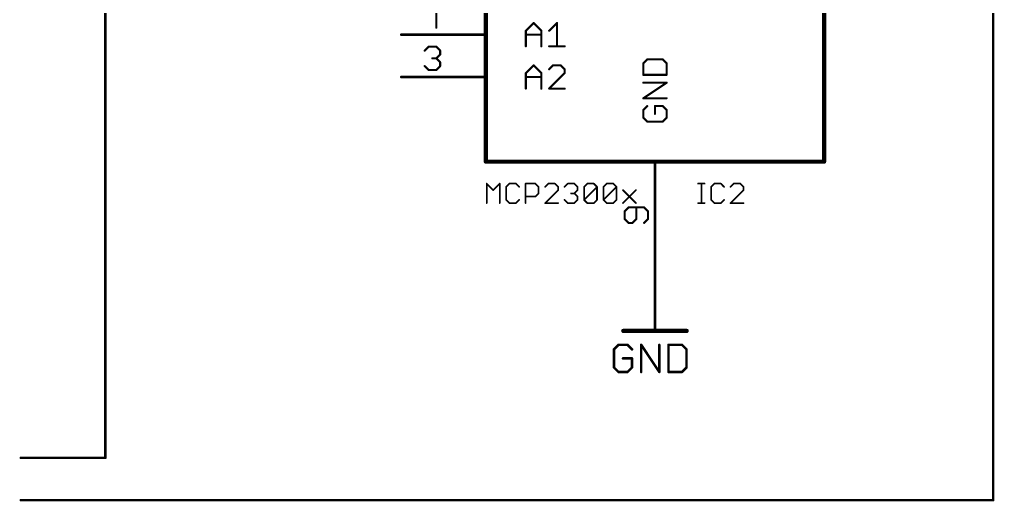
# Model space of a CAD drawing. Extents: x -48 to 226, y 23 to 111.
# Drawn here: x -48.3 to 10.2, y 22.8 to 51.7 of the extents above; entities that cross this region are included whole.
import ezdxf

# ---------------------------------------------------------------- set-up
doc = ezdxf.new("R2010")
doc.units = 0
for name, color, linetype in [('91', 94, 'CONTINUOUS'), ('94', 14, 'CONTINUOUS'), ('95', 251, 'CONTINUOUS'), ('96', 251, 'CONTINUOUS')]:
    doc.layers.add(name, color=color, linetype=linetype)

msp = doc.modelspace()

# ---------------------------------------------------------------- linework, layer by layer
at = {"layer": '91', "const_width": 0.1524}
for points in [[(-43.18, 66.04), (-43.18, 25.4)], [(10.16, 66.04), (10.16, 22.86)], [(-10.16, 35.56), (-10.16, 38.1)], [(-43.18, 25.4), (-48.26, 25.4)], [(10.16, 22.86), (-48.26, 22.86)]]:
    msp.add_lwpolyline(points, dxfattribs=at)
at = {"layer": '91', "const_width": 0.0762}
for points in [[(-10.1219, 38.1, 1), (-10.1981, 38.1)], [(-10.1981, 35.56, 1), (-10.1219, 35.56)], [(-48.26, 25.4381, 1), (-48.26, 25.3619)], [(-43.2181, 25.4, 1), (-43.1419, 25.4)], [(-43.18, 25.3619, 1), (-43.18, 25.4381)], [(-48.26, 22.8981, 1), (-48.26, 22.8219)], [(10.1219, 22.86, 1), (10.1981, 22.86)], [(10.16, 22.8219, 1), (10.16, 22.8981)]]:
    msp.add_lwpolyline(points, format="xyb", dxfattribs=at)
at = {"layer": '94'}
for points, const_width in [([(-20.32, 43.18), (-20.32, 76.2)], 0.254), ([(0, 76.2), (0, 43.18)], 0.254), ([(-25.4, 50.8), (-20.32, 50.8)], 0.1524), ([(-25.4, 48.26), (-20.32, 48.26)], 0.1524), ([(0, 43.18), (-20.32, 43.18)], 0.254), ([(-10.16, 38.1), (-10.16, 43.18)], 0.1524), ([(-10.16, 35.56), (-10.16, 33.02)], 0.1524), ([(-12.065, 33.02), (-8.255, 33.02)], 0.254)]:
    msp.add_lwpolyline(points, dxfattribs=dict(at, const_width=const_width))
for points, const_width in [([(-25.4, 50.8381, 1), (-25.4, 50.7619)], 0.0762), ([(-20.32, 50.7619, 1), (-20.32, 50.8381)], 0.0762), ([(-25.4, 48.2981, 1), (-25.4, 48.2219)], 0.0762), ([(-20.32, 48.2219, 1), (-20.32, 48.2981)], 0.0762), ([(-20.32, 43.2435, 1), (-20.32, 43.1165)], 0.127), ([(-20.3835, 43.18, 1), (-20.2565, 43.18)], 0.127), ([(-10.1219, 43.18, 1), (-10.1981, 43.18)], 0.0762), ([(-0.0635, 43.18, 1), (0.0635, 43.18)], 0.127), ([(0, 43.1165, 1), (0, 43.2435)], 0.127), ([(-10.1981, 38.1, 1), (-10.1219, 38.1)], 0.0762), ([(-10.1219, 35.56, 1), (-10.1981, 35.56)], 0.0762), ([(-12.065, 33.0835, 1), (-12.065, 32.9565)], 0.127), ([(-10.1981, 33.02, 1), (-10.1219, 33.02)], 0.0762), ([(-8.255, 32.9565, 1), (-8.255, 33.0835)], 0.127)]:
    msp.add_lwpolyline(points, format="xyb", dxfattribs=dict(at, const_width=const_width))
at = {"layer": '95'}
for points, const_width in [([(-23.2975, 51.2191), (-23.2975, 52.6173)], 0.127), ([(-17.9197, 51.0336), (-17.4536, 51.4997)], 0.127), ([(-17.4536, 51.4997), (-16.9876, 51.0336)], 0.127), ([(-16.5164, 51.0336), (-16.0504, 51.4997)], 0.127), ([(-16.0504, 51.4997), (-16.0504, 50.1015)], 0.127), ([(-17.9197, 50.1015), (-17.9197, 51.0336)], 0.127), ([(-16.9876, 51.0336), (-16.9876, 50.1015)], 0.127), ([(-17.9197, 50.8006), (-16.9876, 50.8006)], 0.127), ([(-23.9966, 49.8443), (-23.7635, 50.0773)], 0.127), ([(-23.7635, 50.0773), (-23.2975, 50.0773)], 0.127), ([(-23.2975, 50.0773), (-23.0645, 49.8443)], 0.127), ([(-23.0645, 49.8443), (-23.0645, 49.6112)], 0.127), ([(-16.5164, 50.1015), (-15.5843, 50.1015)], 0.127), ([(-23.2975, 49.3782), (-23.5305, 49.3782)], 0.127), ([(-23.0645, 49.6112), (-23.2975, 49.3782)], 0.127), ([(-23.2975, 49.3782), (-23.0645, 49.1452)], 0.127), ([(-23.0645, 49.1452), (-23.0645, 48.9121)], 0.127), ([(-10.6267, 49.319), (-10.8597, 49.086)], 0.127), ([(-9.6945, 49.319), (-10.6267, 49.319)], 0.127), ([(-9.4615, 49.086), (-9.6945, 49.319)], 0.127), ([(-23.7635, 48.6791), (-23.9966, 48.9121)], 0.127), ([(-23.2975, 48.6791), (-23.7635, 48.6791)], 0.127), ([(-23.0645, 48.9121), (-23.2975, 48.6791)], 0.127), ([(-17.9197, 48.4936), (-17.4536, 48.9597)], 0.127), ([(-17.4536, 48.9597), (-16.9876, 48.4936)], 0.127), ([(-16.2834, 48.9597), (-16.5164, 48.7267)], 0.127), ([(-15.8173, 48.9597), (-16.2834, 48.9597)], 0.127), ([(-15.5843, 48.7267), (-15.8173, 48.9597)], 0.127), ([(-15.5843, 48.4936), (-15.5843, 48.7267)], 0.127), ([(-10.8597, 49.086), (-10.8597, 48.3869)], 0.127), ([(-9.4615, 48.3869), (-9.4615, 49.086)], 0.127), ([(-17.9197, 47.5615), (-17.9197, 48.4936)], 0.127), ([(-17.9197, 48.2606), (-16.9876, 48.2606)], 0.127), ([(-16.9876, 48.4936), (-16.9876, 47.5615)], 0.127), ([(-16.5164, 47.5615), (-15.5843, 48.4936)], 0.127), ([(-10.8597, 48.3869), (-9.4615, 48.3869)], 0.127), ([(-15.5843, 47.5615), (-16.5164, 47.5615)], 0.127), ([(-10.8597, 46.9836), (-9.4615, 47.9157)], 0.127), ([(-9.4615, 47.9157), (-10.8597, 47.9157)], 0.127), ([(-9.4615, 46.9836), (-10.8597, 46.9836)], 0.127), ([(-10.6267, 46.5124), (-10.8597, 46.2794)], 0.127), ([(-10.8597, 46.2794), (-10.8597, 45.8133)], 0.127), ([(-9.6945, 46.5124), (-10.1606, 46.5124)], 0.127), ([(-10.1606, 46.5124), (-10.1606, 46.0464)], 0.127), ([(-9.4615, 46.2794), (-9.6945, 46.5124)], 0.127), ([(-9.4615, 45.8133), (-9.4615, 46.2794)], 0.127), ([(-10.8597, 45.8133), (-10.6267, 45.5803)], 0.127), ([(-9.6945, 45.5803), (-9.4615, 45.8133)], 0.127), ([(-10.6267, 45.5803), (-9.6945, 45.5803)], 0.127), ([(-7.5692, 41.8602), (-7.1794, 41.8602)], 0.1016), ([(-7.3743, 40.6908), (-7.3743, 41.8602)], 0.1016), ([(-6.5947, 41.8602), (-6.7896, 41.6653)], 0.1016), ([(-6.7896, 41.6653), (-6.7896, 40.8857)], 0.1016), ([(-6.2049, 41.8602), (-6.5947, 41.8602)], 0.1016), ([(-6.01, 41.6653), (-6.2049, 41.8602)], 0.1016), ([(-5.4253, 41.8602), (-5.6202, 41.6653)], 0.1016), ([(-5.0355, 41.8602), (-5.4253, 41.8602)], 0.1016), ([(-4.8406, 41.6653), (-5.0355, 41.8602)], 0.1016), ([(-4.8406, 41.4704), (-4.8406, 41.6653)], 0.1016), ([(-5.6202, 40.6908), (-4.8406, 41.4704)], 0.1016), ([(-11.7443, 40.4355), (-11.9773, 40.2025)], 0.127), ([(-10.8121, 40.4355), (-11.7443, 40.4355)], 0.127), ([(-11.2782, 39.7365), (-11.2782, 40.4355)], 0.127), ([(-10.5791, 40.2025), (-10.8121, 40.4355)], 0.127), ([(-7.5692, 40.6908), (-7.1794, 40.6908)], 0.1016), ([(-6.7896, 40.8857), (-6.5947, 40.6908)], 0.1016), ([(-6.5947, 40.6908), (-6.2049, 40.6908)], 0.1016), ([(-6.2049, 40.6908), (-6.01, 40.8857)], 0.1016), ([(-4.8406, 40.6908), (-5.6202, 40.6908)], 0.1016), ([(-11.9773, 40.2025), (-11.9773, 39.7365)], 0.127), ([(-10.5791, 39.7365), (-10.5791, 40.2025)], 0.127), ([(-11.9773, 39.7365), (-11.7443, 39.5034)], 0.127), ([(-11.7443, 39.5034), (-11.5112, 39.5034)], 0.127), ([(-11.5112, 39.5034), (-11.2782, 39.7365)], 0.127), ([(-10.8121, 39.5034), (-10.5791, 39.7365)], 0.127)]:
    msp.add_lwpolyline(points, dxfattribs=dict(at, const_width=const_width))
for points, const_width in [([(-17.4312, 51.5221, 1), (-17.4761, 51.4772)], 0.0635), ([(-17.4312, 51.4772, 1), (-17.4761, 51.5221)], 0.0635), ([(-16.0186, 51.4997, 1), (-16.0821, 51.4997)], 0.0635), ([(-16.0279, 51.4772, 1), (-16.0728, 51.5221)], 0.0635), ([(-23.3292, 51.2191, 1), (-23.2657, 51.2191)], 0.0635), ([(-17.888, 51.0336, 1), (-17.9515, 51.0336)], 0.0635), ([(-17.9422, 51.0561, 1), (-17.8972, 51.0112)], 0.0635), ([(-16.9558, 51.0336, 1), (-17.0193, 51.0336)], 0.0635), ([(-17.01, 51.0112, 1), (-16.9651, 51.0561)], 0.0635), ([(-16.5389, 51.0561, 1), (-16.494, 51.0112)], 0.0635), ([(-17.9197, 50.8323, 1), (-17.9197, 50.7688)], 0.0635), ([(-16.9876, 50.7688, 1), (-16.9876, 50.8323)], 0.0635), ([(-24.019, 49.8667, 1), (-23.9741, 49.8218)], 0.0635), ([(-23.7635, 50.109, 1), (-23.7635, 50.0455)], 0.0635), ([(-23.7411, 50.0548, 1), (-23.786, 50.0997)], 0.0635), ([(-23.275, 50.0997, 1), (-23.3199, 50.0548)], 0.0635), ([(-23.2975, 50.0455, 1), (-23.2975, 50.109)], 0.0635), ([(-23.0327, 49.8443, 1), (-23.0962, 49.8443)], 0.0635), ([(-23.0869, 49.8218, 1), (-23.042, 49.8667)], 0.0635), ([(-17.9515, 50.1015, 1), (-17.888, 50.1015)], 0.0635), ([(-17.0193, 50.1015, 1), (-16.9558, 50.1015)], 0.0635), ([(-16.5164, 50.1333, 1), (-16.5164, 50.0697)], 0.0635), ([(-16.0821, 50.1015, 1), (-16.0186, 50.1015)], 0.0635), ([(-15.5843, 50.0697, 1), (-15.5843, 50.1333)], 0.0635), ([(-23.5305, 49.4099, 1), (-23.5305, 49.3464)], 0.0635), ([(-23.275, 49.4006, 1), (-23.3199, 49.3557)], 0.0635), ([(-23.3199, 49.4006, 1), (-23.275, 49.3557)], 0.0635), ([(-23.2975, 49.3464, 1), (-23.2975, 49.4099)], 0.0635), ([(-23.0962, 49.6112, 1), (-23.0327, 49.6112)], 0.0635), ([(-23.0327, 49.1452, 1), (-23.0962, 49.1452)], 0.0635), ([(-23.042, 49.5888, 1), (-23.0869, 49.6337)], 0.0635), ([(-10.6267, 49.3507, 1), (-10.6267, 49.2872)], 0.0635), ([(-10.6042, 49.2965, 1), (-10.6491, 49.3414)], 0.0635), ([(-9.6721, 49.3414, 1), (-9.717, 49.2965)], 0.0635), ([(-9.6945, 49.2872, 1), (-9.6945, 49.3507)], 0.0635), ([(-23.9741, 48.9346, 1), (-24.019, 48.8897)], 0.0635), ([(-23.7635, 48.7109, 1), (-23.7635, 48.6474)], 0.0635), ([(-23.786, 48.6566, 1), (-23.7411, 48.7016)], 0.0635), ([(-23.3199, 48.7016, 1), (-23.275, 48.6566)], 0.0635), ([(-23.2975, 48.6474, 1), (-23.2975, 48.7109)], 0.0635), ([(-23.0962, 48.9121, 1), (-23.0327, 48.9121)], 0.0635), ([(-23.0869, 49.1227, 1), (-23.042, 49.1676)], 0.0635), ([(-23.042, 48.8897, 1), (-23.0869, 48.9346)], 0.0635), ([(-17.4312, 48.9821, 1), (-17.4761, 48.9372)], 0.0635), ([(-17.4312, 48.9372, 1), (-17.4761, 48.9821)], 0.0635), ([(-16.5389, 48.7491, 1), (-16.494, 48.7042)], 0.0635), ([(-16.2834, 48.9914, 1), (-16.2834, 48.9279)], 0.0635), ([(-16.2609, 48.9372, 1), (-16.3058, 48.9821)], 0.0635), ([(-15.7949, 48.9821, 1), (-15.8398, 48.9372)], 0.0635), ([(-15.8173, 48.9279, 1), (-15.8173, 48.9914)], 0.0635), ([(-15.5525, 48.7267, 1), (-15.616, 48.7267)], 0.0635), ([(-15.6067, 48.7042, 1), (-15.5618, 48.7491)], 0.0635), ([(-10.8279, 49.086, 1), (-10.8914, 49.086)], 0.0635), ([(-10.8821, 49.1084, 1), (-10.8372, 49.0635)], 0.0635), ([(-9.4298, 49.086, 1), (-9.4933, 49.086)], 0.0635), ([(-9.484, 49.0635, 1), (-9.439, 49.1084)], 0.0635), ([(-17.888, 48.4936, 1), (-17.9515, 48.4936)], 0.0635), ([(-17.9422, 48.5161, 1), (-17.8972, 48.4712)], 0.0635), ([(-17.9197, 48.2923, 1), (-17.9197, 48.2288)], 0.0635), ([(-16.9558, 48.4936, 1), (-17.0193, 48.4936)], 0.0635), ([(-17.01, 48.4712, 1), (-16.9651, 48.5161)], 0.0635), ([(-16.9876, 48.2288, 1), (-16.9876, 48.2923)], 0.0635), ([(-15.616, 48.4936, 1), (-15.5525, 48.4936)], 0.0635), ([(-15.5618, 48.4712, 1), (-15.6067, 48.5161)], 0.0635), ([(-10.8597, 48.4186, 1), (-10.8597, 48.3551)], 0.0635), ([(-10.8914, 48.3869, 1), (-10.8279, 48.3869)], 0.0635), ([(-9.4933, 48.3869, 1), (-9.4298, 48.3869)], 0.0635), ([(-9.4615, 48.3551, 1), (-9.4615, 48.4186)], 0.0635), ([(-17.9515, 47.5615, 1), (-17.888, 47.5615)], 0.0635), ([(-17.0193, 47.5615, 1), (-16.9558, 47.5615)], 0.0635), ([(-16.5164, 47.5933, 1), (-16.5164, 47.5297)], 0.0635), ([(-16.5389, 47.584, 1), (-16.494, 47.539)], 0.0635), ([(-15.5843, 47.5297, 1), (-15.5843, 47.5933)], 0.0635), ([(-10.8597, 47.9475, 1), (-10.8597, 47.884)], 0.0635), ([(-9.4439, 47.8893, 1), (-9.4791, 47.9421)], 0.0635), ([(-9.4615, 47.884, 1), (-9.4615, 47.9475)], 0.0635), ([(-10.8597, 47.0153, 1), (-10.8597, 46.9518)], 0.0635), ([(-10.8773, 47.01, 1), (-10.8421, 46.9572)], 0.0635), ([(-9.4615, 46.9518, 1), (-9.4615, 47.0153)], 0.0635), ([(-10.8279, 46.2794, 1), (-10.8914, 46.2794)], 0.0635), ([(-10.8821, 46.3018, 1), (-10.8372, 46.2569)], 0.0635), ([(-10.6042, 46.49, 1), (-10.6491, 46.5349)], 0.0635), ([(-10.1606, 46.5442, 1), (-10.1606, 46.4807)], 0.0635), ([(-10.1288, 46.5124, 1), (-10.1923, 46.5124)], 0.0635), ([(-9.6721, 46.5349, 1), (-9.717, 46.49)], 0.0635), ([(-9.6945, 46.4807, 1), (-9.6945, 46.5442)], 0.0635), ([(-9.4298, 46.2794, 1), (-9.4933, 46.2794)], 0.0635), ([(-9.484, 46.2569, 1), (-9.439, 46.3018)], 0.0635), ([(-10.8914, 45.8133, 1), (-10.8279, 45.8133)], 0.0635), ([(-10.8372, 45.8358, 1), (-10.8821, 45.7909)], 0.0635), ([(-10.1923, 46.0464, 1), (-10.1288, 46.0464)], 0.0635), ([(-9.4933, 45.8133, 1), (-9.4298, 45.8133)], 0.0635), ([(-9.439, 45.7909, 1), (-9.484, 45.8358)], 0.0635), ([(-10.6267, 45.6121, 1), (-10.6267, 45.5485)], 0.0635), ([(-10.6491, 45.5578, 1), (-10.6042, 45.6028)], 0.0635), ([(-9.717, 45.6028, 1), (-9.6721, 45.5578)], 0.0635), ([(-9.6945, 45.5485, 1), (-9.6945, 45.6121)], 0.0635), ([(-7.5692, 41.8856, 1), (-7.5692, 41.8348)], 0.0508), ([(-7.3489, 41.8602, 1), (-7.3997, 41.8602)], 0.0508), ([(-7.1794, 41.8348, 1), (-7.1794, 41.8856)], 0.0508), ([(-6.8076, 41.6833, 1), (-6.7716, 41.6473)], 0.0508), ([(-6.7642, 41.6653, 1), (-6.815, 41.6653)], 0.0508), ([(-6.5947, 41.8856, 1), (-6.5947, 41.8348)], 0.0508), ([(-6.5767, 41.8422, 1), (-6.6127, 41.8782)], 0.0508), ([(-6.1869, 41.8782, 1), (-6.2229, 41.8422)], 0.0508), ([(-6.2049, 41.8348, 1), (-6.2049, 41.8856)], 0.0508), ([(-6.028, 41.6473, 1), (-5.992, 41.6833)], 0.0508), ([(-5.6382, 41.6833, 1), (-5.6022, 41.6473)], 0.0508), ([(-5.4253, 41.8856, 1), (-5.4253, 41.8348)], 0.0508), ([(-5.4073, 41.8422, 1), (-5.4433, 41.8782)], 0.0508), ([(-5.0175, 41.8782, 1), (-5.0535, 41.8422)], 0.0508), ([(-5.0355, 41.8348, 1), (-5.0355, 41.8856)], 0.0508), ([(-4.8152, 41.6653, 1), (-4.866, 41.6653)], 0.0508), ([(-4.8586, 41.6473, 1), (-4.8226, 41.6833)], 0.0508), ([(-4.866, 41.4704, 1), (-4.8152, 41.4704)], 0.0508), ([(-4.8226, 41.4524, 1), (-4.8586, 41.4884)], 0.0508), ([(-11.7443, 40.4673, 1), (-11.7443, 40.4038)], 0.0635), ([(-11.7218, 40.4131, 1), (-11.7667, 40.458)], 0.0635), ([(-11.2464, 40.4355, 1), (-11.3099, 40.4355)], 0.0635), ([(-10.7897, 40.458, 1), (-10.8346, 40.4131)], 0.0635), ([(-10.8121, 40.4038, 1), (-10.8121, 40.4673)], 0.0635), ([(-7.5692, 40.7162, 1), (-7.5692, 40.6654)], 0.0508), ([(-7.3997, 40.6908, 1), (-7.3489, 40.6908)], 0.0508), ([(-7.1794, 40.6654, 1), (-7.1794, 40.7162)], 0.0508), ([(-6.7716, 40.9037, 1), (-6.8076, 40.8677)], 0.0508), ([(-6.815, 40.8857, 1), (-6.7642, 40.8857)], 0.0508), ([(-6.5947, 40.7162, 1), (-6.5947, 40.6654)], 0.0508), ([(-6.6127, 40.6728, 1), (-6.5767, 40.7088)], 0.0508), ([(-6.2229, 40.7088, 1), (-6.1869, 40.6728)], 0.0508), ([(-6.2049, 40.6654, 1), (-6.2049, 40.7162)], 0.0508), ([(-5.992, 40.8677, 1), (-6.028, 40.9037)], 0.0508), ([(-5.6382, 40.7088, 1), (-5.6022, 40.6728)], 0.0508), ([(-5.6202, 40.7162, 1), (-5.6202, 40.6654)], 0.0508), ([(-4.8406, 40.6654, 1), (-4.8406, 40.7162)], 0.0508), ([(-11.9455, 40.2025, 1), (-12.009, 40.2025)], 0.0635), ([(-11.9997, 40.225, 1), (-11.9548, 40.1801)], 0.0635), ([(-10.5473, 40.2025, 1), (-10.6109, 40.2025)], 0.0635), ([(-10.6016, 40.1801, 1), (-10.5566, 40.225)], 0.0635), ([(-12.009, 39.7365, 1), (-11.9455, 39.7365)], 0.0635), ([(-11.9548, 39.7589, 1), (-11.9997, 39.714)], 0.0635), ([(-11.7443, 39.5352, 1), (-11.7443, 39.4717)], 0.0635), ([(-11.7667, 39.481, 1), (-11.7218, 39.5259)], 0.0635), ([(-11.5337, 39.5259, 1), (-11.4888, 39.481)], 0.0635), ([(-11.5112, 39.4717, 1), (-11.5112, 39.5352)], 0.0635), ([(-11.3099, 39.7365, 1), (-11.2464, 39.7365)], 0.0635), ([(-11.2557, 39.714, 1), (-11.3006, 39.7589)], 0.0635), ([(-10.8346, 39.5259, 1), (-10.7897, 39.481)], 0.0635), ([(-10.6109, 39.7365, 1), (-10.5473, 39.7365)], 0.0635), ([(-10.5566, 39.714, 1), (-10.6016, 39.7589)], 0.0635)]:
    msp.add_lwpolyline(points, format="xyb", dxfattribs=dict(at, const_width=const_width))
at = {"layer": '96'}
for points, const_width in [([(-20.2512, 41.8782, 1), (-20.2872, 41.8422)], 0.0508), ([(-20.2438, 41.8602, 1), (-20.2946, 41.8602)], 0.0508), ([(-19.4642, 41.8602, 1), (-19.515, 41.8602)], 0.0508), ([(-19.4716, 41.8422, 1), (-19.5076, 41.8782)], 0.0508), ([(-19.1178, 41.6833, 1), (-19.0818, 41.6473)], 0.0508), ([(-19.0744, 41.6653, 1), (-19.1252, 41.6653)], 0.0508), ([(-18.9049, 41.8856, 1), (-18.9049, 41.8348)], 0.0508), ([(-18.8869, 41.8422, 1), (-18.9229, 41.8782)], 0.0508), ([(-18.4971, 41.8782, 1), (-18.5331, 41.8422)], 0.0508), ([(-18.5151, 41.8348, 1), (-18.5151, 41.8856)], 0.0508), ([(-18.3382, 41.6473, 1), (-18.3022, 41.6833)], 0.0508), ([(-17.905, 41.8602, 1), (-17.9558, 41.8602)], 0.0508), ([(-17.9304, 41.8856, 1), (-17.9304, 41.8348)], 0.0508), ([(-17.3277, 41.8782, 1), (-17.3637, 41.8422)], 0.0508), ([(-17.3457, 41.8348, 1), (-17.3457, 41.8856)], 0.0508), ([(-17.1254, 41.6653, 1), (-17.1762, 41.6653)], 0.0508), ([(-17.1688, 41.6473, 1), (-17.1328, 41.6833)], 0.0508), ([(-16.779, 41.6833, 1), (-16.743, 41.6473)], 0.0508), ([(-16.5661, 41.8856, 1), (-16.5661, 41.8348)], 0.0508), ([(-16.5482, 41.8422, 1), (-16.5841, 41.8782)], 0.0508), ([(-16.1584, 41.8782, 1), (-16.1943, 41.8422)], 0.0508), ([(-16.1763, 41.8348, 1), (-16.1763, 41.8856)], 0.0508), ([(-15.956, 41.6653, 1), (-16.0068, 41.6653)], 0.0508), ([(-15.9994, 41.6473, 1), (-15.9635, 41.6833)], 0.0508), ([(-15.6096, 41.6833, 1), (-15.5737, 41.6473)], 0.0508), ([(-15.3967, 41.8856, 1), (-15.3967, 41.8348)], 0.0508), ([(-15.3788, 41.8422, 1), (-15.4147, 41.8782)], 0.0508), ([(-14.989, 41.8782, 1), (-15.0249, 41.8422)], 0.0508), ([(-15.0069, 41.8348, 1), (-15.0069, 41.8856)], 0.0508), ([(-14.7866, 41.6653, 1), (-14.8374, 41.6653)], 0.0508), ([(-14.83, 41.6473, 1), (-14.7941, 41.6833)], 0.0508), ([(-14.4402, 41.6833, 1), (-14.4043, 41.6473)], 0.0508), ([(-14.3968, 41.6653, 1), (-14.4476, 41.6653)], 0.0508), ([(-14.2273, 41.8856, 1), (-14.2273, 41.8348)], 0.0508), ([(-14.2094, 41.8422, 1), (-14.2453, 41.8782)], 0.0508), ([(-13.8196, 41.8782, 1), (-13.8555, 41.8422)], 0.0508), ([(-13.8375, 41.8348, 1), (-13.8375, 41.8856)], 0.0508), ([(-13.6172, 41.6653, 1), (-13.668, 41.6653)], 0.0508), ([(-13.6247, 41.6473, 1), (-13.6606, 41.6833)], 0.0508), ([(-13.6606, 41.6473, 1), (-13.6247, 41.6833)], 0.0508), ([(-13.2708, 41.6833, 1), (-13.2349, 41.6473)], 0.0508), ([(-13.2274, 41.6653, 1), (-13.2782, 41.6653)], 0.0508), ([(-13.0579, 41.8856, 1), (-13.0579, 41.8348)], 0.0508), ([(-13.04, 41.8422, 1), (-13.0759, 41.8782)], 0.0508), ([(-12.6502, 41.8782, 1), (-12.6861, 41.8422)], 0.0508), ([(-12.6681, 41.8348, 1), (-12.6681, 41.8856)], 0.0508), ([(-12.4478, 41.6653, 1), (-12.4986, 41.6653)], 0.0508), ([(-12.4553, 41.6473, 1), (-12.4912, 41.6833)], 0.0508), ([(-12.4912, 41.6473, 1), (-12.4553, 41.6833)], 0.0508), ([(-19.8974, 41.4884, 1), (-19.8614, 41.4524)], 0.0508), ([(-19.8974, 41.4524, 1), (-19.8614, 41.4884)], 0.0508), ([(-17.9304, 41.106, 1), (-17.9304, 41.0552)], 0.0508), ([(-17.3637, 41.0986, 1), (-17.3277, 41.0626)], 0.0508), ([(-17.3457, 41.0552, 1), (-17.3457, 41.106)], 0.0508), ([(-17.1762, 41.2755, 1), (-17.1254, 41.2755)], 0.0508), ([(-17.1328, 41.2575, 1), (-17.1688, 41.2935)], 0.0508), ([(-16.0068, 41.4704, 1), (-15.956, 41.4704)], 0.0508), ([(-15.9635, 41.4524, 1), (-15.9994, 41.4884)], 0.0508), ([(-15.2018, 41.3009, 1), (-15.2018, 41.2501)], 0.0508), ([(-14.989, 41.2935, 1), (-15.0249, 41.2575)], 0.0508), ([(-15.0249, 41.2935, 1), (-14.989, 41.2575)], 0.0508), ([(-15.0069, 41.2501, 1), (-15.0069, 41.3009)], 0.0508), ([(-14.8374, 41.4704, 1), (-14.7866, 41.4704)], 0.0508), ([(-14.7866, 41.0806, 1), (-14.8374, 41.0806)], 0.0508), ([(-14.7941, 41.4524, 1), (-14.83, 41.4884)], 0.0508), ([(-14.83, 41.0626, 1), (-14.7941, 41.0986)], 0.0508), ([(-12.0655, 41.4884, 1), (-12.1014, 41.4524)], 0.0508), ([(-11.2859, 41.4524, 1), (-11.3218, 41.4884)], 0.0508), ([(-20.2946, 40.6908, 1), (-20.2438, 40.6908)], 0.0508), ([(-19.515, 40.6908, 1), (-19.4642, 40.6908)], 0.0508), ([(-19.0818, 40.9037, 1), (-19.1178, 40.8677)], 0.0508), ([(-19.1252, 40.8857, 1), (-19.0744, 40.8857)], 0.0508), ([(-18.9049, 40.7162, 1), (-18.9049, 40.6654)], 0.0508), ([(-18.9229, 40.6728, 1), (-18.8869, 40.7088)], 0.0508), ([(-18.5331, 40.7088, 1), (-18.4971, 40.6728)], 0.0508), ([(-18.5151, 40.6654, 1), (-18.5151, 40.7162)], 0.0508), ([(-18.3022, 40.8677, 1), (-18.3382, 40.9037)], 0.0508), ([(-17.9558, 40.6908, 1), (-17.905, 40.6908)], 0.0508), ([(-16.779, 40.7088, 1), (-16.743, 40.6728)], 0.0508), ([(-16.761, 40.7162, 1), (-16.761, 40.6654)], 0.0508), ([(-15.9814, 40.6654, 1), (-15.9814, 40.7162)], 0.0508), ([(-15.5737, 40.9037, 1), (-15.6096, 40.8677)], 0.0508), ([(-15.3967, 40.7162, 1), (-15.3967, 40.6654)], 0.0508), ([(-15.4147, 40.6728, 1), (-15.3788, 40.7088)], 0.0508), ([(-15.0249, 40.7088, 1), (-14.989, 40.6728)], 0.0508), ([(-15.0069, 40.6654, 1), (-15.0069, 40.7162)], 0.0508), ([(-14.8374, 40.8857, 1), (-14.7866, 40.8857)], 0.0508), ([(-14.7941, 40.8677, 1), (-14.83, 40.9037)], 0.0508), ([(-14.4043, 40.9037, 1), (-14.4402, 40.8677)], 0.0508), ([(-14.4402, 40.9037, 1), (-14.4043, 40.8677)], 0.0508), ([(-14.4476, 40.8857, 1), (-14.3968, 40.8857)], 0.0508), ([(-14.2273, 40.7162, 1), (-14.2273, 40.6654)], 0.0508), ([(-14.2453, 40.6728, 1), (-14.2094, 40.7088)], 0.0508), ([(-13.8555, 40.7088, 1), (-13.8196, 40.6728)], 0.0508), ([(-13.8375, 40.6654, 1), (-13.8375, 40.7162)], 0.0508), ([(-13.668, 40.8857, 1), (-13.6172, 40.8857)], 0.0508), ([(-13.6247, 40.8677, 1), (-13.6606, 40.9037)], 0.0508), ([(-13.2349, 40.9037, 1), (-13.2708, 40.8677)], 0.0508), ([(-13.2708, 40.9037, 1), (-13.2349, 40.8677)], 0.0508), ([(-13.2782, 40.8857, 1), (-13.2274, 40.8857)], 0.0508), ([(-13.0579, 40.7162, 1), (-13.0579, 40.6654)], 0.0508), ([(-13.0759, 40.6728, 1), (-13.04, 40.7088)], 0.0508), ([(-12.6861, 40.7088, 1), (-12.6502, 40.6728)], 0.0508), ([(-12.6681, 40.6654, 1), (-12.6681, 40.7162)], 0.0508), ([(-12.4986, 40.8857, 1), (-12.4478, 40.8857)], 0.0508), ([(-12.4553, 40.8677, 1), (-12.4912, 40.9037)], 0.0508), ([(-12.1014, 40.7088, 1), (-12.0655, 40.6728)], 0.0508), ([(-11.3218, 40.6728, 1), (-11.2859, 40.7088)], 0.0508), ([(-12.3526, 32.2213, 1), (-12.3526, 32.1451)], 0.0762), ([(-12.3257, 32.1562, 1), (-12.3796, 32.2101)], 0.0762), ([(-11.7834, 32.2101, 1), (-11.8372, 32.1562)], 0.0762), ([(-11.8103, 32.1451, 1), (-11.8103, 32.2213)], 0.0762), ([(-10.9485, 32.1832, 1), (-11.0247, 32.1832)], 0.0762), ([(-10.9549, 32.2043, 1), (-11.0183, 32.1621)], 0.0762), ([(-9.8639, 32.1832, 1), (-9.9401, 32.1832)], 0.0762), ([(-9.3114, 32.1832, 1), (-9.3876, 32.1832)], 0.0762), ([(-9.3495, 32.2213, 1), (-9.3495, 32.1451)], 0.0762), ([(-8.5091, 32.2101, 1), (-8.5629, 32.1562)], 0.0762), ([(-8.536, 32.1451, 1), (-8.536, 32.2213)], 0.0762), ([(-12.5857, 31.912, 1), (-12.6619, 31.912)], 0.0762), ([(-12.6507, 31.939, 1), (-12.5969, 31.8851)], 0.0762), ([(-11.5661, 31.8851, 1), (-11.5122, 31.939)], 0.0762), ([(-8.2267, 31.912, 1), (-8.3029, 31.912)], 0.0762), ([(-8.2918, 31.8851, 1), (-8.2379, 31.939)], 0.0762), ([(-12.0815, 31.4078, 1), (-12.0815, 31.3316)], 0.0762), ([(-11.501, 31.3697, 1), (-11.5772, 31.3697)], 0.0762), ([(-11.5391, 31.3316, 1), (-11.5391, 31.4078)], 0.0762), ([(-12.5969, 30.8543, 1), (-12.6507, 30.8004)], 0.0762), ([(-12.6619, 30.8274, 1), (-12.5857, 30.8274)], 0.0762), ([(-12.3526, 30.5943, 1), (-12.3526, 30.5181)], 0.0762), ([(-12.3796, 30.5293, 1), (-12.3257, 30.5831)], 0.0762), ([(-11.8372, 30.5831, 1), (-11.7834, 30.5293)], 0.0762), ([(-11.8103, 30.5181, 1), (-11.8103, 30.5943)], 0.0762), ([(-11.5772, 30.8274, 1), (-11.501, 30.8274)], 0.0762), ([(-11.5122, 30.8004, 1), (-11.5661, 30.8543)], 0.0762), ([(-11.0247, 30.5562, 1), (-10.9485, 30.5562)], 0.0762), ([(-9.9401, 30.5562, 1), (-9.8639, 30.5562)], 0.0762), ([(-9.9337, 30.5351, 1), (-9.8703, 30.5773)], 0.0762), ([(-9.3495, 30.5943, 1), (-9.3495, 30.5181)], 0.0762), ([(-9.3876, 30.5562, 1), (-9.3114, 30.5562)], 0.0762), ([(-8.5629, 30.5831, 1), (-8.5091, 30.5293)], 0.0762), ([(-8.536, 30.5181, 1), (-8.536, 30.5943)], 0.0762), ([(-8.3029, 30.8274, 1), (-8.2267, 30.8274)], 0.0762), ([(-8.2379, 30.8004, 1), (-8.2918, 30.8543)], 0.0762)]:
    msp.add_lwpolyline(points, format="xyb", dxfattribs=dict(at, const_width=const_width))
for points, const_width in [([(-20.2692, 40.6908), (-20.2692, 41.8602)], 0.1016), ([(-20.2692, 41.8602), (-19.8794, 41.4704)], 0.1016), ([(-19.8794, 41.4704), (-19.4896, 41.8602)], 0.1016), ([(-19.4896, 41.8602), (-19.4896, 40.6908)], 0.1016), ([(-18.9049, 41.8602), (-19.0998, 41.6653)], 0.1016), ([(-19.0998, 41.6653), (-19.0998, 40.8857)], 0.1016), ([(-18.5151, 41.8602), (-18.9049, 41.8602)], 0.1016), ([(-18.3202, 41.6653), (-18.5151, 41.8602)], 0.1016), ([(-17.9304, 40.6908), (-17.9304, 41.8602)], 0.1016), ([(-17.9304, 41.8602), (-17.3457, 41.8602)], 0.1016), ([(-17.3457, 41.8602), (-17.1508, 41.6653)], 0.1016), ([(-17.1508, 41.6653), (-17.1508, 41.2755)], 0.1016), ([(-16.5661, 41.8602), (-16.761, 41.6653)], 0.1016), ([(-16.1763, 41.8602), (-16.5661, 41.8602)], 0.1016), ([(-15.9814, 41.6653), (-16.1763, 41.8602)], 0.1016), ([(-15.9814, 41.4704), (-15.9814, 41.6653)], 0.1016), ([(-15.5916, 41.6653), (-15.3967, 41.8602)], 0.1016), ([(-15.3967, 41.8602), (-15.0069, 41.8602)], 0.1016), ([(-15.0069, 41.8602), (-14.812, 41.6653)], 0.1016), ([(-14.812, 41.6653), (-14.812, 41.4704)], 0.1016), ([(-14.4222, 41.6653), (-14.2273, 41.8602)], 0.1016), ([(-14.4222, 40.8857), (-14.4222, 41.6653)], 0.1016), ([(-14.4222, 40.8857), (-13.6426, 41.6653)], 0.1016), ([(-14.2273, 41.8602), (-13.8375, 41.8602)], 0.1016), ([(-13.8375, 41.8602), (-13.6426, 41.6653)], 0.1016), ([(-13.6426, 41.6653), (-13.6426, 40.8857)], 0.1016), ([(-13.2528, 41.6653), (-13.0579, 41.8602)], 0.1016), ([(-13.2528, 40.8857), (-13.2528, 41.6653)], 0.1016), ([(-13.2528, 40.8857), (-12.4732, 41.6653)], 0.1016), ([(-13.0579, 41.8602), (-12.6681, 41.8602)], 0.1016), ([(-12.6681, 41.8602), (-12.4732, 41.6653)], 0.1016), ([(-12.4732, 41.6653), (-12.4732, 40.8857)], 0.1016), ([(-17.3457, 41.0806), (-17.9304, 41.0806)], 0.1016), ([(-17.1508, 41.2755), (-17.3457, 41.0806)], 0.1016), ([(-16.761, 40.6908), (-15.9814, 41.4704)], 0.1016), ([(-15.0069, 41.2755), (-15.2018, 41.2755)], 0.1016), ([(-14.812, 41.4704), (-15.0069, 41.2755)], 0.1016), ([(-15.0069, 41.2755), (-14.812, 41.0806)], 0.1016), ([(-14.812, 41.0806), (-14.812, 40.8857)], 0.1016), ([(-12.0834, 41.4704), (-11.3038, 40.6908)], 0.1016), ([(-12.0834, 40.6908), (-11.3038, 41.4704)], 0.1016), ([(-19.0998, 40.8857), (-18.9049, 40.6908)], 0.1016), ([(-18.9049, 40.6908), (-18.5151, 40.6908)], 0.1016), ([(-18.5151, 40.6908), (-18.3202, 40.8857)], 0.1016), ([(-15.9814, 40.6908), (-16.761, 40.6908)], 0.1016), ([(-15.3967, 40.6908), (-15.5916, 40.8857)], 0.1016), ([(-15.0069, 40.6908), (-15.3967, 40.6908)], 0.1016), ([(-14.812, 40.8857), (-15.0069, 40.6908)], 0.1016), ([(-14.2273, 40.6908), (-14.4222, 40.8857)], 0.1016), ([(-13.8375, 40.6908), (-14.2273, 40.6908)], 0.1016), ([(-13.6426, 40.8857), (-13.8375, 40.6908)], 0.1016), ([(-13.0579, 40.6908), (-13.2528, 40.8857)], 0.1016), ([(-12.6681, 40.6908), (-13.0579, 40.6908)], 0.1016), ([(-12.4732, 40.8857), (-12.6681, 40.6908)], 0.1016), ([(-12.3526, 32.1832), (-12.6238, 31.912)], 0.1524), ([(-11.8103, 32.1832), (-12.3526, 32.1832)], 0.1524), ([(-11.5391, 31.912), (-11.8103, 32.1832)], 0.1524), ([(-10.9866, 30.5562), (-10.9866, 32.1832)], 0.1524), ([(-10.9866, 32.1832), (-9.902, 30.5562)], 0.1524), ([(-9.902, 30.5562), (-9.902, 32.1832)], 0.1524), ([(-9.3495, 32.1832), (-9.3495, 30.5562)], 0.1524), ([(-8.536, 32.1832), (-9.3495, 32.1832)], 0.1524), ([(-8.2648, 31.912), (-8.536, 32.1832)], 0.1524), ([(-12.6238, 31.912), (-12.6238, 30.8274)], 0.1524), ([(-8.2648, 30.8274), (-8.2648, 31.912)], 0.1524), ([(-11.5391, 31.3697), (-12.0815, 31.3697)], 0.1524), ([(-11.5391, 30.8274), (-11.5391, 31.3697)], 0.1524), ([(-12.6238, 30.8274), (-12.3526, 30.5562)], 0.1524), ([(-12.3526, 30.5562), (-11.8103, 30.5562)], 0.1524), ([(-11.8103, 30.5562), (-11.5391, 30.8274)], 0.1524), ([(-9.3495, 30.5562), (-8.536, 30.5562)], 0.1524), ([(-8.536, 30.5562), (-8.2648, 30.8274)], 0.1524)]:
    msp.add_lwpolyline(points, dxfattribs=dict(at, const_width=const_width))

doc.saveas('drawing.dxf')
